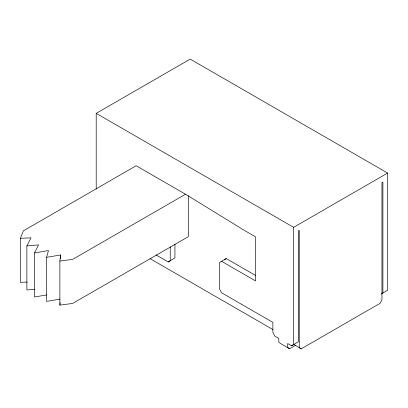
<?xml version="1.0" encoding="UTF-8"?>
<svg xmlns="http://www.w3.org/2000/svg" width="408" height="408" viewBox="0 0 408 408"><rect width="100%" height="100%" fill="white"/><g stroke="black" fill="none" stroke-linecap="round" stroke-linejoin="round"><path stroke-width="0.61" d="M188.328 195.748L188.328 236.671L72.711 303.419L59.879 305.128L59.879 261.064L60.583 254.959L46.624 257.321L46.624 301.385L59.976 299.125M59.879 305.128L60.16 302.69M46.624 257.321L48.46 250.563L34.502 252.924L34.502 296.988L46.64 294.938M27.244 282.076L20.4 282.336L20.4 238.272L23.363 230.862L136.16 165.74L185.507 194.234L244.254 230.321L255.536 236.834L255.536 280.898L221.554 261.283L219.581 262.66L219.581 289.099L221.554 292.755L272.875 322.386L272.875 332.459L274.849 336.121L278.797 338.395L278.797 342.174L280.679 343.607L289.563 348.738L295.469 345.326M34.894 289.267L26.887 289.991L26.887 245.922L30.972 237.864L20.4 238.272M34.502 252.924L38.587 244.866L26.887 245.922M156.116 254.98L168.259 261.987L170.233 260.61L170.233 246.758M224.278 259.947L226.251 258.565L255.852 275.655M289.563 348.738L287.681 347.305L287.681 343.526L291.628 345.805L293.602 344.429L293.602 227.333L96.206 113.368L96.206 189.098M381.913 293.561L382.898 292.873L382.898 182.075L381.959 182.616L381.959 299.712L380.083 303.312L301.124 348.896L294.306 344.617M96.206 113.368L190.204 59.104L387.6 173.063L387.6 290.159L381.449 293.949M185.507 194.234L72.711 259.355L59.879 261.064M168.259 261.987L174.93 257.897L174.93 244.045M221.554 261.283L226.251 258.565M293.602 227.333L387.6 173.063M291.628 345.805L298.304 341.715L298.304 230.918L299.243 230.372L299.243 347.468L301.124 348.896M149.986 258.601L272.932 329.582M60.583 254.959L60.583 258.733"/></g></svg>
